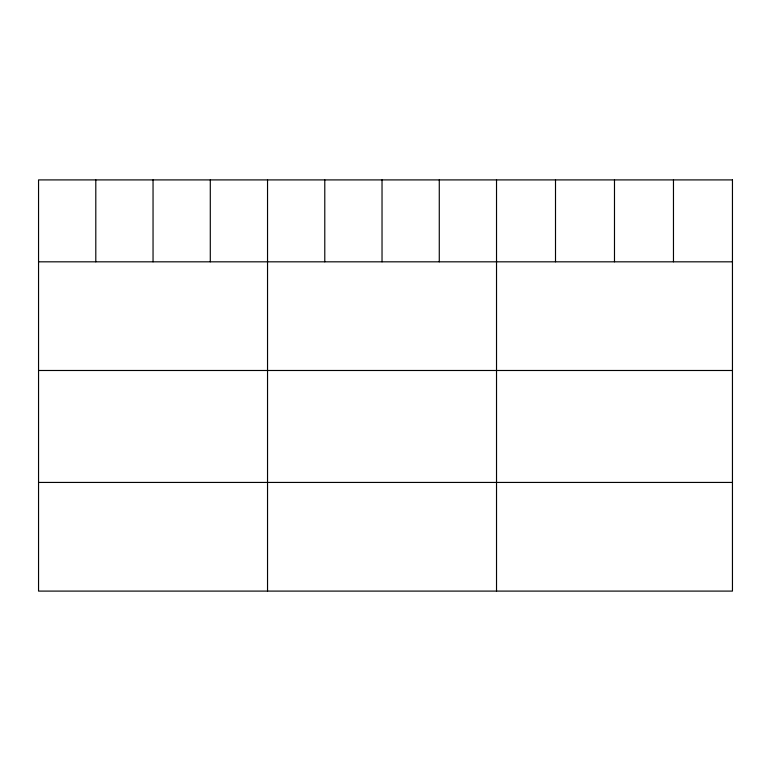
<?xml version="1.0" encoding="UTF-8"?>
<svg xmlns="http://www.w3.org/2000/svg" width="771" height="771" viewBox="0 0 771 771"><rect width="100%" height="100%" fill="white"/><g stroke="black" fill="none" stroke-linecap="round" stroke-linejoin="round"><path stroke-width="1.16" d="M38.55 261.822L732.45 261.822M38.55 370.485L732.45 370.485M38.55 482.434L732.45 482.434M673.468 179.903L673.468 261.822M614.487 179.903L614.487 261.822M555.505 179.903L555.505 261.822M496.524 179.903L496.524 591.097M439.277 179.903L439.277 261.822M382.03 179.903L382.03 261.822M324.784 179.903L324.784 261.822M267.537 179.903L267.537 591.097M210.29 179.903L210.29 261.822M153.044 179.903L153.044 261.822M95.797 179.903L95.797 261.822M732.45 179.903L38.55 179.903L38.55 591.097L732.45 591.097L732.45 179.903"/></g></svg>
